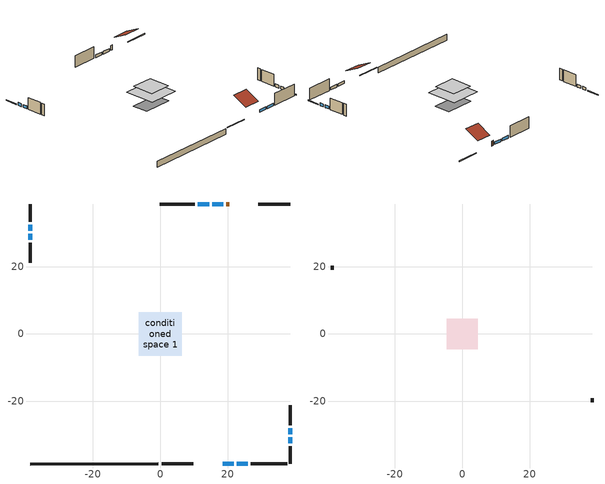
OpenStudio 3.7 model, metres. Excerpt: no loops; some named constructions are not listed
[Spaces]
conditioned space 1
 floor foundation (Slab1 construction): -6.11,-3.39 -6.11,3.39 6.11,3.39 6.11,-3.39 z-2.13
 floor adiabatic (AdiabaticFloorConstruction): -6.44,-6.44 -6.44,6.44 6.44,6.44 6.44,-6.44 z2.74
 wall outside (Wall1 construction): 26.86,-38.54 37.61,-38.54 z0.3:5.18
 wall outside (Wall2 construction): -38.54,27.08 -38.54,21.11 z0.3:5.18
 wall outside (Wall3 construction): 10.24,38.54 -0.13,38.54 z0.3:5.18
 wall outside (Wall4 construction): 38.54,-27.08 38.54,-21.11 z0.3:5.18
 wall outside (RimJoist1 construction): 0.4,-38.54 9.82,-38.54 z0.3:0.61
 wall outside (RimJoist2 construction): -38.54,38.54 -38.54,33.3 z0.3:0.61
 wall outside (RimJoist3 construction): 38.54,38.54 29.12,38.54 z0.3:0.61
 wall outside (RimJoist4 construction): 38.54,-38.54 38.54,-33.3 z0.3:0.61
 wall outside (AdiabaticWallConstruction): 18.48,-38.54 21.74,-38.54 / 22.67,-38.54 25.93,-38.54 z0.3:1.4; -38.54,32.37 -38.54,30.65 / -38.54,29.72 -38.54,28.01 / 38.54,-32.37 38.54,-30.65 / 38.54,-29.72 38.54,-28.01 z0.3:1.46; 18.61,38.54 15.41,38.54 z0.3:1.37; 14.48,38.54 11.17,38.54 z0.3:1.43
 wall outside (AdiabaticWallConstruction 1): 20.46,38.54 19.54,38.54 z0.3:2.34
 wall foundation (FoundationWall1 construction): -38.54,-38.54 -0.53,-38.54 z-2.13:0.3
 window (WindowConstruction): 18.48,-38.54 21.74,-38.54 z0.3:1.4
 window (WindowConstruction 1): 22.67,-38.54 25.93,-38.54 z0.3:1.4
 window (WindowConstruction 2): -38.54,32.37 -38.54,30.65 z0.3:1.46
 window (WindowConstruction 3): -38.54,29.72 -38.54,28.01 z0.3:1.46
 window (WindowConstruction 4): 18.61,38.54 15.41,38.54 z0.3:1.37
 window (WindowConstruction 5): 14.48,38.54 11.17,38.54 z0.3:1.43
 window (WindowConstruction 6): 38.54,-32.37 38.54,-30.65 z0.3:1.46
 window (WindowConstruction 7): 38.54,-29.72 38.54,-28.01 z0.3:1.46
 door (Door): 20.46,38.54 19.54,38.54 z0.3:2.34
 ceiling adiabatic (AdiabaticFloorConstruction): 6.44,-6.44 6.44,6.44 -6.44,6.44 -6.44,-6.44 z2.74
attic - vented 1
 floor to conditioned space 1 (Floor1 construction Reversed): -4.55,-4.55 -4.55,4.55 4.55,4.55 4.55,-4.55 z5.18
 wall outside (Wall5 construction): -38.54,20.18 -38.54,19 z0.3:5.18
 wall outside (Wall6 construction): 38.54,-20.18 38.54,-19 z0.3:5.18
 roof outside (Roof1 construction): 17.55,-38.54,5.18 17.55,-32.45,8.23 10.74,-32.45,8.23 10.74,-38.54,5.18
 roof outside (Roof2 construction): 21.38,38.54,5.18 21.38,32.45,8.23 28.19,32.45,8.23 28.19,38.54,5.18
[Material] Roughness=Rough; Thermal Absorptance=0.9
Name | Thickness {m} | Conductivity {W/m-K} | Density {kg/m3} | Specific Heat {J/kg-K} | Solar Absorptance | Visible Absorptance
gypsum board | 0.0127 | 0.160291 | 801 | 837.4 | 0.6 | 0.6
ceiling loosefill ins | 0.169333 | 0.0480833 | 16.02 | 1046.75 | 0.7 | 0.7
ceiling stud and cavity | 0.1397 | 0.0824711 | 65.682 | 1177.47 | 0.7 | 0.7
[Construction]
Floor1 construction: ceiling loosefill ins, ceiling stud and cavity, gypsum board
[Schedule:Day]
heating setpoint allday1: 5, 0, 16.1111, 20, 0, 19.4444, 24, 0, 16.1111
cooling setpoint allday1: 24, 0, 21.1111
exterior lighting schedule weekday4: 5, 0, 0.344691, 6, 0, 0.277251, 7, 0, 0.262265, 8, 0, 0.254771, 9, 0, 0.247278, 10, 0, 0.209812, 11, 0, 0.164852, 12, 0, 0.112399, 13, 0, 0.0899193, 15, 0, 0.082426, 16, 0, 0.0899193, 17, 0, 0.142372, 18, 0, 0.277251, 19, 0, 0.367171, 20, 0, 0.487063, 21, 0, 0.681888, 22, 0, 0.786794, 23, 0, 0.681888, 24, 0, 0.472076
exterior lighting schedule weekend4: 2, 0, 0.344691, 4, 0, 0.337197, 5, 0, 0.344691, 6, 0, 0.337197, 7, 0, 0.329704, 8, 0, 0.307224, 9, 0, 0.269758, 10, 0, 0.224798, 11, 0, 0.179839, 12, 0, 0.119892, 13, 0, 0.0899193, 15, 0, 0.082426, 16, 0, 0.0899193, 17, 0, 0.142372, 18, 0, 0.284744, 19, 0, 0.359677, 20, 0, 0.449597, 21, 0, 0.621942, 22, 0, 0.734341, 23, 0, 0.636928, 24, 0, 0.442103
exterior lighting schedule weekday5: 5, 0, 0.346085, 6, 0, 0.278373, 7, 0, 0.263325, 8, 0, 0.255802, 9, 0, 0.248278, 10, 0, 0.21066, 11, 0, 0.165519, 12, 0, 0.112854, 13, 0, 0.090283, 15, 0, 0.0827594, 16, 0, 0.090283, 17, 0, 0.142948, 18, 0, 0.278373, 19, 0, 0.368656, 20, 0, 0.489033, 21, 0, 0.684646, 22, 0, 0.789976, 23, 0, 0.684646, 24, 0, 0.473986
exterior lighting schedule weekend5: 2, 0, 0.346085, 4, 0, 0.338561, 5, 0, 0.346085, 6, 0, 0.338561, 7, 0, 0.331038, 8, 0, 0.308467, 9, 0, 0.270849, 10, 0, 0.225707, 11, 0, 0.180566, 12, 0, 0.120377, 13, 0, 0.090283, 15, 0, 0.0827594, 16, 0, 0.090283, 17, 0, 0.142948, 18, 0, 0.285896, 19, 0, 0.361132, 20, 0, 0.451415, 21, 0, 0.624457, 22, 0, 0.737311, 23, 0, 0.639504, 24, 0, 0.443891
exterior lighting schedule weekday6; exterior lighting schedule weekday9: 5, 0, 0.28823, 6, 0, 0.231837, 7, 0, 0.219305, 8, 0, 0.213039, 9, 0, 0.206773, 10, 0, 0.175444, 11, 0, 0.137849, 12, 0, 0.093988, 13, 0, 0.0751904, 15, 0, 0.0689245, 16, 0, 0.0751904, 17, 0, 0.119051, 18, 0, 0.231837, 19, 0, 0.307027, 20, 0, 0.407281, 21, 0, 0.570194, 22, 0, 0.657916, 23, 0, 0.570194, 24, 0, 0.394749
exterior lighting schedule weekend6; exterior lighting schedule weekend9: 2, 0, 0.28823, 4, 0, 0.281964, 5, 0, 0.28823, 6, 0, 0.281964, 7, 0, 0.275698, 8, 0, 0.2569, 9, 0, 0.225571, 10, 0, 0.187976, 11, 0, 0.150381, 12, 0, 0.100254, 13, 0, 0.0751904, 15, 0, 0.0689245, 16, 0, 0.0751904, 17, 0, 0.119051, 18, 0, 0.238103, 19, 0, 0.300761, 20, 0, 0.375952, 21, 0, 0.520067, 22, 0, 0.614055, 23, 0, 0.532598, 24, 0, 0.369686
exterior lighting schedule weekday7: 5, 0, 0.286139, 6, 0, 0.230155, 7, 0, 0.217714, 8, 0, 0.211494, 9, 0, 0.205273, 10, 0, 0.174171, 11, 0, 0.136849, 12, 0, 0.0933061, 13, 0, 0.0746448, 15, 0, 0.0684244, 16, 0, 0.0746448, 17, 0, 0.118188, 18, 0, 0.230155, 19, 0, 0.3048, 20, 0, 0.404326, 21, 0, 0.566057, 22, 0, 0.653142, 23, 0, 0.566057, 24, 0, 0.391885
exterior lighting schedule weekend7: 2, 0, 0.286139, 4, 0, 0.279918, 5, 0, 0.286139, 6, 0, 0.279918, 7, 0, 0.273698, 8, 0, 0.255037, 9, 0, 0.223935, 10, 0, 0.186612, 11, 0, 0.14929, 12, 0, 0.0995265, 13, 0, 0.0746448, 15, 0, 0.0684244, 16, 0, 0.0746448, 17, 0, 0.118188, 18, 0, 0.236375, 19, 0, 0.298579, 20, 0, 0.373224, 21, 0, 0.516294, 22, 0, 0.6096, 23, 0, 0.528734, 24, 0, 0.367004
exterior lighting schedule weekday10: 5, 0, 0.345039, 6, 0, 0.277532, 7, 0, 0.26253, 8, 0, 0.255029, 9, 0, 0.247528, 10, 0, 0.210024, 11, 0, 0.165019, 12, 0, 0.112513, 13, 0, 0.0900102, 15, 0, 0.0825094, 16, 0, 0.0900102, 17, 0, 0.142516, 18, 0, 0.277532, 19, 0, 0.367542, 20, 0, 0.487555, 21, 0, 0.682578, 22, 0, 0.787589, 23, 0, 0.682578, 24, 0, 0.472554
exterior lighting schedule weekend10: 2, 0, 0.345039, 4, 0, 0.337538, 5, 0, 0.345039, 6, 0, 0.337538, 7, 0, 0.330038, 8, 0, 0.307535, 9, 0, 0.270031, 10, 0, 0.225026, 11, 0, 0.18002, 12, 0, 0.120014, 13, 0, 0.0900102, 15, 0, 0.0825094, 16, 0, 0.0900102, 17, 0, 0.142516, 18, 0, 0.285032, 19, 0, 0.360041, 20, 0, 0.450051, 21, 0, 0.622571, 22, 0, 0.735084, 23, 0, 0.637572, 24, 0, 0.44255
exterior lighting schedule weekday11: 5, 0, 0.343994, 6, 0, 0.276691, 7, 0, 0.261734, 8, 0, 0.254256, 9, 0, 0.246778, 10, 0, 0.209387, 11, 0, 0.164519, 12, 0, 0.112172, 13, 0, 0.0897375, 15, 0, 0.0822593, 16, 0, 0.0897375, 17, 0, 0.142084, 18, 0, 0.276691, 19, 0, 0.366428, 20, 0, 0.486078, 21, 0, 0.680509, 22, 0, 0.785203, 23, 0, 0.680509, 24, 0, 0.471122
exterior lighting schedule weekend11: 2, 0, 0.343994, 4, 0, 0.336516, 5, 0, 0.343994, 6, 0, 0.336516, 7, 0, 0.329037, 8, 0, 0.306603, 9, 0, 0.269212, 10, 0, 0.224344, 11, 0, 0.179475, 12, 0, 0.11965, 13, 0, 0.0897375, 15, 0, 0.0822593, 16, 0, 0.0897375, 17, 0, 0.142084, 18, 0, 0.284169, 19, 0, 0.35895, 20, 0, 0.448687, 21, 0, 0.620684, 22, 0, 0.732856, 23, 0, 0.63564, 24, 0, 0.441209
exterior lighting schedule weekday12: 5, 0, 0.434959, 6, 0, 0.349858, 7, 0, 0.330947, 8, 0, 0.321491, 9, 0, 0.312035, 10, 0, 0.264757, 11, 0, 0.208024, 12, 0, 0.141834, 13, 0, 0.113467, 15, 0, 0.104012, 16, 0, 0.113467, 17, 0, 0.179657, 18, 0, 0.349858, 19, 0, 0.463325, 20, 0, 0.614615, 21, 0, 0.860461, 22, 0, 0.99284, 23, 0, 0.860461, 24, 0, 0.595704
exterior lighting schedule weekend12: 2, 0, 0.434959, 4, 0, 0.425503, 5, 0, 0.434959, 6, 0, 0.425503, 7, 0, 0.416047, 8, 0, 0.38768, 9, 0, 0.340402, 10, 0, 0.283669, 11, 0, 0.226935, 12, 0, 0.15129, 13, 0, 0.113467, 15, 0, 0.104012, 16, 0, 0.113467, 17, 0, 0.179657, 18, 0, 0.359314, 19, 0, 0.45387, 20, 0, 0.567337, 21, 0, 0.784816, 22, 0, 0.926651, 23, 0, 0.803728, 24, 0, 0.557882
cooling season schedule allday1; cooling season schedule allday11: 24, 0, 0
cooling season schedule allday4; natural vent schedule avail day: 24, 0, 1
